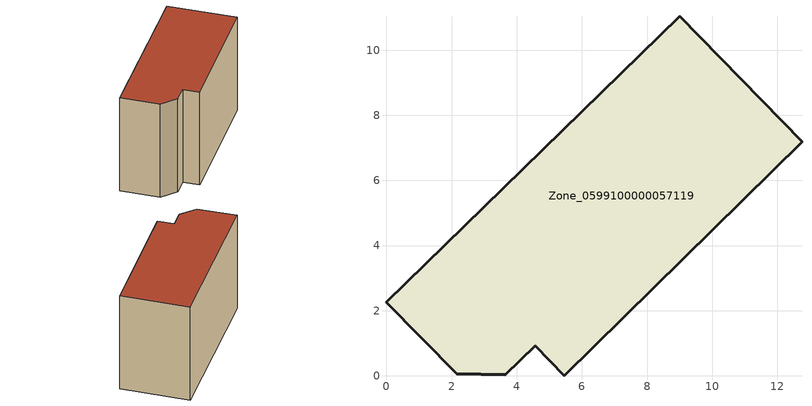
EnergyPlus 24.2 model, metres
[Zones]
Zone_0599100000057119
 floor ground (C_G): 9,11.04 12.76,7.18 5.46,0 4.56,0.92 3.65,0.03 2.16,0.06 0,2.25 z0
 wall outside (C_F): 2.16,0.06 3.65,0.03 4.56,0.92 5.46,0 12.76,7.18 9,11.04 0,2.25 2.16,0.06 z0:8.16
 roof outside (C_R): 9,11.04 0,2.25 2.16,0.06 3.65,0.03 4.56,0.92 5.46,0 12.76,7.18 z8.16
[BUILDING]
Pand.0599100000057119: North Axis=0; Terrain=City; Loads Convergence Tolerance Value=0.04; Temperature Convergence Tolerance Value=0.4; Solar Distribution=FullExterior; Maximum Number of Warmup Days=25; Minimum Number of Warmup Days=1
[Site:Location]
Rotterdam.The.Hague.AP_ZH_NLD Design_Conditions: Latitude=51.96; Longitude=4.45; Time Zone=1; Elevation=-4.5
[SITE:GROUNDTEMPERATURE:BUILDINGSURFACE]
18, 18, 18, 18, 18, 18, 18, 18, 18, 18, 18, 18
[MATERIAL] Thermal Absorptance=0.9; Solar Absorptance=0.7; Visible Absorptance=0.7
Name | Roughness | Thickness | Conductivity | Density | Specific Heat
G.TI.1975-1991 | MediumSmooth | 0.15 | 0.288461 | 540 | 1210
F.TI.1975-1991 | Rough | 0.3 | 0.230769 | 1920 | 840
R.TI.1975-1991 | MediumRough | 0.2 | 0.153846 | 1500 | 1000
[CONSTRUCTION]
C_G: G.TI.1975-1991
C_F: F.TI.1975-1991
C_R: R.TI.1975-1991
[ZONE]
Zone_0599100000057119: Type=1; Multiplier=1; Ceiling Height=Autocalculate; Volume=Autocalculate; Floor Area=autocalculate; Part of Total Floor Area=Yes
[ZONEINFILTRATION:DESIGNFLOWRATE]
Infil_Zone_0599100000057119: Zone or ZoneList or Space or SpaceList=Zone_0599100000057119; Schedule=AlwaysOn; Design Flow Rate Calculation Method=Flow/Area; Flow Rate per Floor Area=0.003; Constant Term Coefficient=1; Temperature Term Coefficient=0; Velocity Term Coefficient=0; Velocity Squared Term Coefficient=0
[HVACTEMPLATE:ZONE:IDEALLOADSAIRSYSTEM]
Zone_0599100000057119: Maximum Heating Supply Air Temperature=50; Minimum Cooling Supply Air Temperature=13; Maximum Heating Supply Air Humidity Ratio=0.0156; Minimum Cooling Supply Air Humidity Ratio=0.0077; Heating Limit=NoLimit; Cooling Limit=NoLimit; Dehumidification Control Type=ConstantSensibleHeatRatio; Cooling Sensible Heat Ratio=0.7; Dehumidification Setpoint=60; Humidification Control Type=None; Humidification Setpoint=30; Outdoor Air Method=None; Outdoor Air Flow Rate per Person=0.00944; Outdoor Air Flow Rate per Zone Floor Area=0; Outdoor Air Flow Rate per Zone=0; Demand Controlled Ventilation Type=None; Outdoor Air Economizer Type=NoEconomizer; Heat Recovery Type=None; Sensible Heat Recovery Effectiveness=0.7; Latent Heat Recovery Effectiveness=0.65
[ZONECONTROL:THERMOSTAT]
ThermostatControl_Zone_0599100000057119: Zone or ZoneList=Zone_0599100000057119; Control Type Schedule=DualSetpointControlType; Control 1=Thermostat_Zone_0599100000057119; Temperature Difference Between Cutout And Setpoint=0
[THERMOSTATSETPOINT:DUALSETPOINT]
Thermostat_Zone_0599100000057119: Heating Setpoint Temperature Schedule=HeatingSetpoint_Zone_0599100000057119; Cooling Setpoint Temperature Schedule=CoolingSetpoint_Zone_0599100000057119
[SCHEDULE:COMPACT]
HeatingSetpoint_Zone_0599100000057119: Through: 12/31, For: AllDays, Until: 24:00, 21
CoolingSetpoint_Zone_0599100000057119: Through: 12/31, For: AllDays, Until: 24:00, 24
DualSetpointControlType: Through: 12/31, For: AllDays, Until: 24:00, 4
AlwaysOn: Through: 12/31, For: AllDays, Until: 24:00, 1
